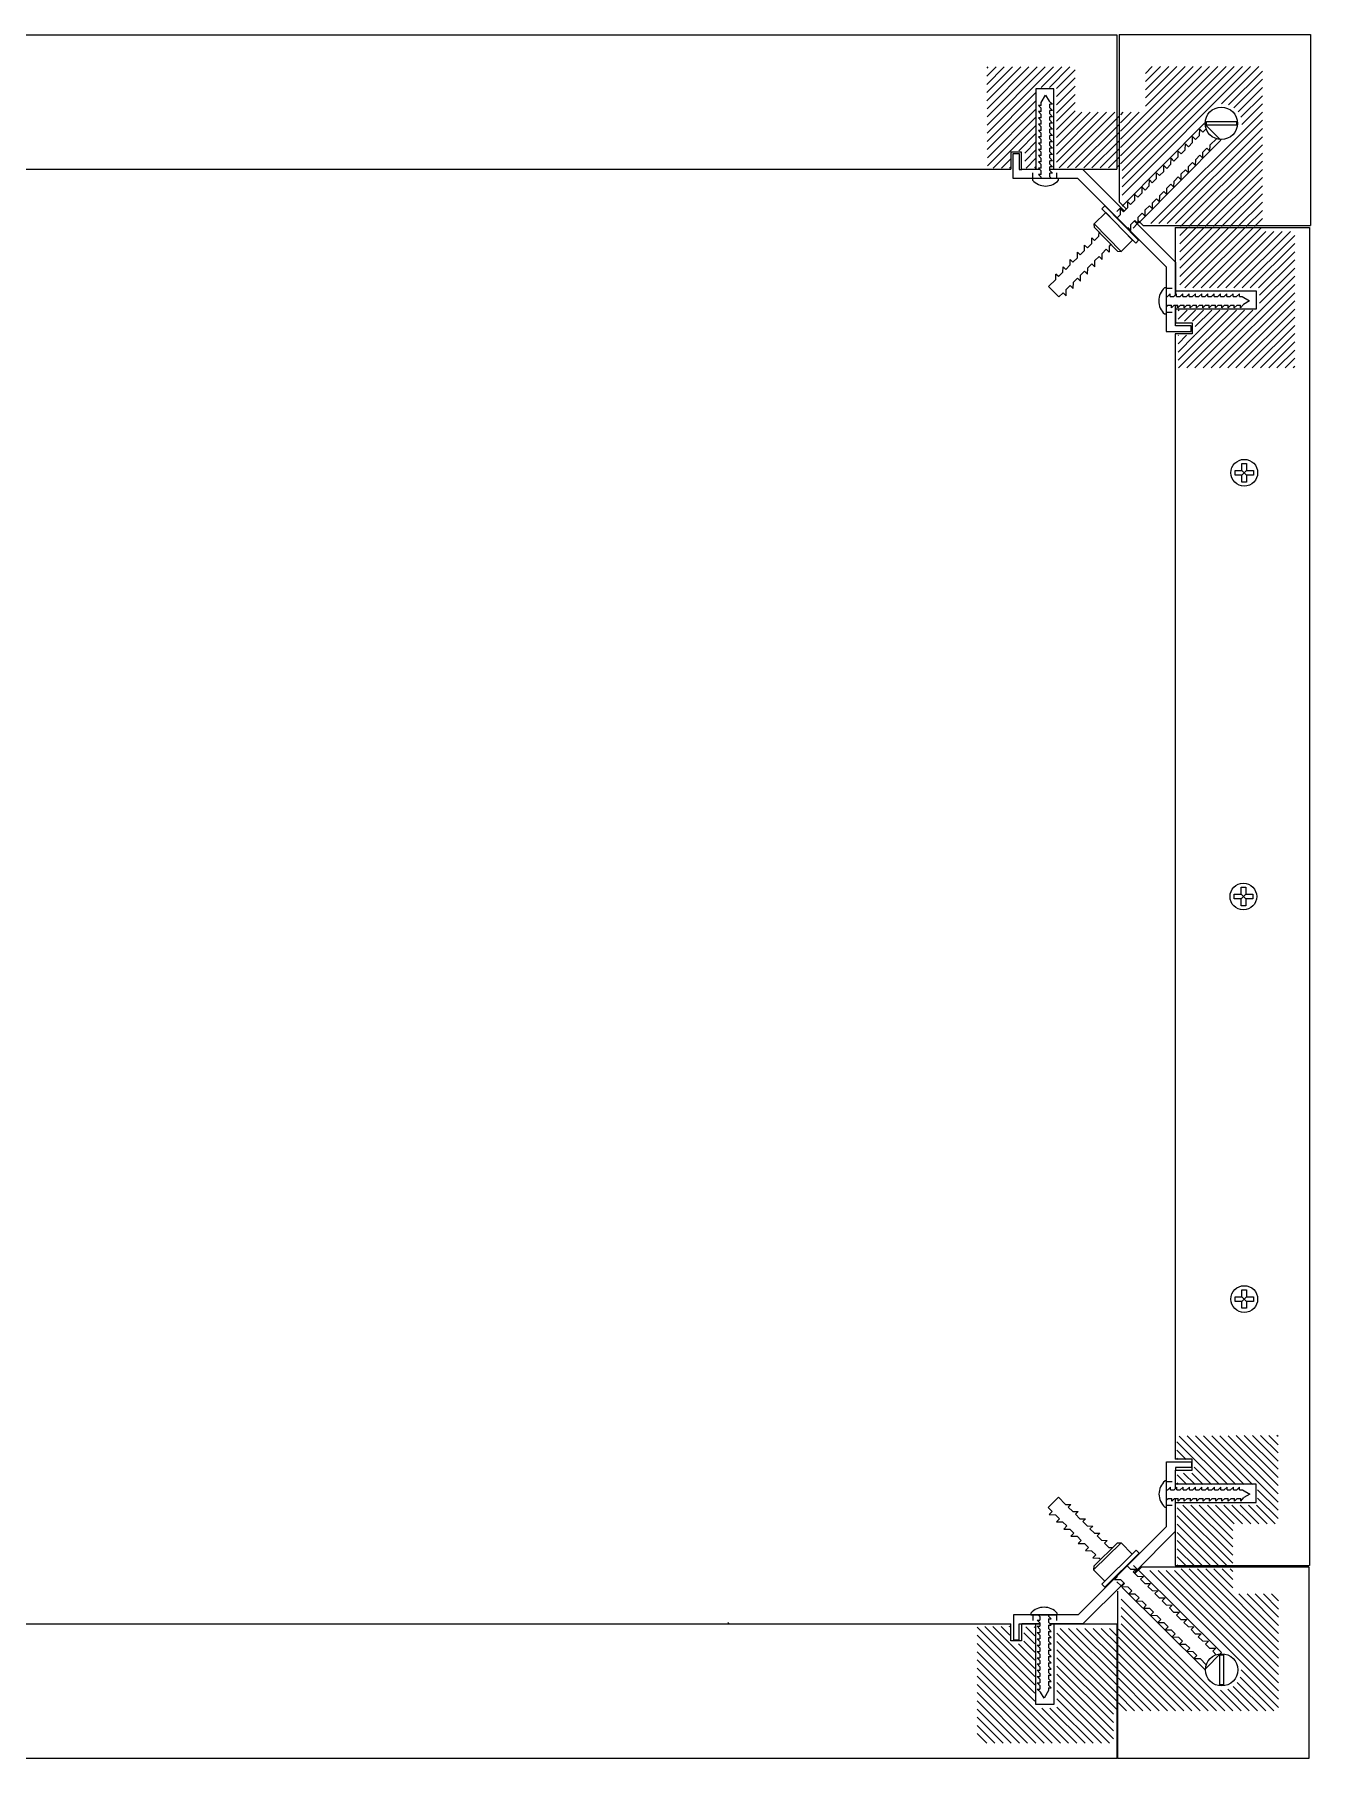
# Model space of a CAD drawing. Header units: centimetres. Extents: x -118 to 1001, y -481 to 203.
# Drawn here: x 779.3 to 806.84, y -82.98 to -45.78 of the extents above; entities that cross this region are included whole.
import ezdxf

# ---------------------------------------------------------------- set-up
doc = ezdxf.new("R2010")
doc.units = ezdxf.units.CM
doc.header["$MEASUREMENT"] = 0
doc.linetypes.add('HIDDEN2', pattern=[0.1875, 0.125, -0.0625])
for name, color, linetype in [('A-Furn', 8, 'Continuous'), ('linee di prosp', 6, 'Continuous'), ('retini', 245, 'Continuous'), ('viti e cerniere', 3, 'Continuous')]:
    doc.layers.add(name, color=color, linetype=linetype)

msp = doc.modelspace()

# ---------------------------------------------------------------- linework, layer by layer
at = {"layer": 'A-Furn'}
for p, q in [((764.572, -45.785), (802.658, -45.785)), ((802.658, -45.785), (802.658, -48.682)), ((802.704, -45.775), (802.704, -49.385)), ((802.704, -45.775), (806.836, -45.775)), ((806.836, -45.775), (806.836, -49.899)), ((800.603, -48.315), (800.367, -48.315)), ((800.367, -48.315), (800.367, -48.682)), ((800.603, -48.682), (800.603, -48.315)), ((766.864, -48.682), (800.367, -48.682)), ((800.603, -48.682), (800.99, -48.682)), ((801.212, -48.682), (802.658, -48.682)), ((802.704, -49.385), (802.86, -49.539)), ((803.115, -49.792), (803.223, -49.899)), ((803.223, -49.899), (806.836, -49.899)), ((803.918, -49.944), (806.816, -49.944)), ((803.918, -49.944), (803.918, -51.401)), ((806.816, -49.944), (806.816, -78.819)), ((803.918, -51.618), (803.918, -51.997)), ((803.918, -51.997), (804.286, -51.997)), ((804.286, -51.997), (804.286, -52.234)), ((803.918, -52.234), (803.918, -76.527)), ((804.286, -52.234), (803.918, -52.234)), ((804.286, -76.527), (803.918, -76.527)), ((804.286, -76.764), (804.286, -76.527)), ((803.918, -76.764), (803.918, -77.16)), ((803.918, -76.764), (804.286, -76.764)), ((803.918, -77.372), (803.918, -78.819)), ((803.188, -78.852), (803.048, -78.994)), ((806.798, -78.852), (803.188, -78.852)), ((803.918, -78.819), (806.816, -78.819)), ((806.798, -78.852), (806.798, -82.985)), ((802.674, -79.372), (802.674, -82.985)), ((766.864, -80.079), (800.367, -80.079)), ((800.367, -80.446), (800.367, -80.079)), ((800.603, -80.079), (800.994, -80.079)), ((800.603, -80.079), (800.603, -80.446)), ((801.212, -80.079), (802.658, -80.079)), ((802.658, -80.079), (802.658, -82.976)), ((800.603, -80.446), (800.367, -80.446)), ((764.572, -82.976), (802.658, -82.976)), ((806.798, -82.985), (802.674, -82.985))]:
    msp.add_line(p, q, dxfattribs=at)
at = {"layer": 'linee di prosp'}
for p, q in [((801.298, -46.947), (800.906, -46.947)), ((800.906, -46.947), (800.906, -48.687)), ((801.298, -48.687), (801.298, -46.947)), ((804.541, -47.696), (802.769, -49.479)), ((804.904, -48.057), (804.541, -47.696)), ((803.131, -49.84), (804.904, -48.057)), ((803.922, -51.311), (805.662, -51.311)), ((805.662, -51.311), (805.662, -51.703)), ((805.662, -51.703), (803.922, -51.703)), ((805.666, -77.065), (803.925, -77.065)), ((805.666, -77.457), (805.666, -77.065)), ((803.925, -77.457), (805.666, -77.457)), ((804.916, -80.7), (803.133, -78.928)), ((802.772, -79.29), (804.555, -81.063)), ((800.909, -81.821), (800.909, -80.081)), ((801.301, -80.081), (801.301, -81.821)), ((804.555, -81.063), (804.916, -80.7)), ((801.301, -81.821), (800.909, -81.821))]:
    msp.add_line(p, q, dxfattribs=at)
at = {"layer": 'retini', "linetype": 'Continuous', "ltscale": 3}
for p, q in [((799.876, -46.477), (799.851, -46.502)), ((800.052, -46.477), (799.852, -46.678)), ((800.229, -46.477), (799.853, -46.854)), ((800.406, -46.477), (799.854, -47.029)), ((800.583, -46.477), (799.855, -47.205)), ((800.76, -46.477), (799.857, -47.38)), ((800.936, -46.477), (799.858, -47.556)), ((801.113, -46.477), (799.859, -47.731)), ((801.29, -46.477), (799.86, -47.907)), ((801.467, -46.477), (801.027, -46.917)), ((801.643, -46.477), (801.204, -46.917)), ((804.837, -46.466), (802.735, -48.568)), ((804.66, -46.466), (802.735, -48.391)), ((804.483, -46.466), (802.735, -48.214)), ((804.307, -46.466), (802.735, -48.037)), ((805.544, -46.466), (802.769, -49.241)), ((805.367, -46.466), (802.769, -49.064)), ((805.191, -46.466), (802.769, -48.887)), ((805.014, -46.466), (802.769, -48.711)), ((804.13, -46.466), (803.273, -47.323)), ((803.953, -46.466), (803.273, -47.146)), ((803.776, -46.466), (803.273, -46.969)), ((803.6, -46.466), (803.273, -46.793)), ((803.423, -46.466), (803.273, -46.616)), ((805.721, -46.466), (804.912, -47.275)), ((801.76, -46.537), (801.357, -46.941)), ((801.76, -46.714), (801.357, -47.117)), ((805.797, -46.566), (805.067, -47.296)), ((805.797, -46.743), (805.183, -47.357)), ((800.913, -47.031), (799.861, -48.083)), ((800.913, -47.208), (799.863, -48.258)), ((801.76, -46.891), (801.357, -47.294)), ((801.76, -47.068), (801.357, -47.471)), ((801.76, -47.244), (801.357, -47.648)), ((805.797, -46.92), (805.272, -47.445)), ((805.797, -47.097), (805.332, -47.562)), ((800.913, -47.385), (799.864, -48.434)), ((800.913, -47.561), (799.865, -48.609)), ((801.76, -47.421), (801.357, -47.824)), ((802.434, -47.454), (801.357, -48.532)), ((802.257, -47.454), (801.357, -48.355)), ((802.081, -47.454), (801.357, -48.178)), ((801.904, -47.454), (801.357, -48.001)), ((802.611, -47.454), (801.413, -48.652)), ((802.697, -47.545), (801.59, -48.652)), ((803.141, -47.454), (802.735, -47.86)), ((802.965, -47.454), (802.735, -47.684)), ((802.788, -47.454), (802.735, -47.507)), ((805.797, -47.45), (803.389, -49.858)), ((805.797, -47.627), (803.566, -49.858)), ((805.797, -47.274), (805.353, -47.717)), ((800.913, -47.738), (799.99, -48.661)), ((800.913, -47.915), (800.54, -48.288)), ((802.697, -47.722), (801.767, -48.652)), ((802.697, -47.899), (801.944, -48.652)), ((805.797, -47.804), (803.743, -49.858)), ((805.797, -47.981), (803.92, -49.858)), ((800.913, -48.092), (800.669, -48.336)), ((800.913, -48.268), (800.669, -48.513)), ((802.697, -48.075), (802.12, -48.652)), ((802.697, -48.252), (802.297, -48.652)), ((805.797, -48.157), (804.033, -49.922)), ((805.797, -48.334), (804.21, -49.922)), ((800.371, -48.457), (800.167, -48.661)), ((800.371, -48.633), (800.344, -48.661)), ((800.913, -48.445), (800.702, -48.657)), ((800.913, -48.622), (800.879, -48.657)), ((802.697, -48.429), (802.474, -48.652)), ((802.697, -48.606), (802.651, -48.652)), ((805.797, -48.511), (804.386, -49.922)), ((805.797, -48.688), (804.563, -49.922)), ((805.797, -48.865), (804.74, -49.922)), ((805.797, -49.041), (804.917, -49.922)), ((805.797, -49.218), (805.093, -49.922)), ((805.797, -49.395), (805.27, -49.922)), ((805.797, -49.572), (805.447, -49.922)), ((805.797, -49.748), (805.624, -49.922)), ((805.25, -49.942), (804.016, -51.175)), ((805.073, -49.942), (804.016, -50.999)), ((804.897, -49.942), (804.016, -50.822)), ((804.72, -49.942), (804.016, -50.645)), ((804.543, -49.942), (804.016, -50.468)), ((804.366, -49.942), (804.016, -50.292)), ((804.19, -49.942), (804.016, -50.115)), ((805.427, -49.942), (804.123, -51.246)), ((805.604, -49.942), (804.3, -51.246)), ((805.781, -49.942), (804.477, -51.246)), ((805.871, -50.028), (804.653, -51.246)), ((806.048, -50.028), (804.83, -51.246)), ((806.225, -50.028), (805.007, -51.246)), ((806.401, -50.028), (805.184, -51.246)), ((806.495, -50.111), (805.36, -51.246)), ((806.495, -50.288), (805.537, -51.246)), ((806.495, -50.465), (805.714, -51.246)), ((806.495, -50.641), (805.738, -51.398)), ((806.495, -50.818), (805.738, -51.575)), ((806.495, -50.995), (804.52, -52.97)), ((806.495, -51.172), (804.696, -52.97)), ((806.495, -51.349), (804.873, -52.97)), ((806.495, -51.525), (805.05, -52.97)), ((806.495, -51.702), (805.227, -52.97)), ((805.059, -51.724), (803.977, -52.806)), ((804.176, -51.724), (803.982, -51.917)), ((803.999, -51.724), (803.982, -51.741)), ((805.236, -51.724), (803.989, -52.97)), ((804.352, -51.724), (804.114, -51.962)), ((805.413, -51.724), (804.166, -52.97)), ((804.529, -51.724), (804.291, -51.962)), ((805.59, -51.724), (804.343, -52.97)), ((804.883, -51.724), (804.35, -52.256)), ((804.706, -51.724), (804.35, -52.079)), ((806.495, -51.879), (805.403, -52.97)), ((806.495, -52.056), (805.58, -52.97)), ((804.34, -52.266), (803.977, -52.629)), ((804.163, -52.266), (803.977, -52.452)), ((803.986, -52.266), (803.977, -52.275)), ((806.495, -52.232), (805.757, -52.97)), ((806.495, -52.409), (805.934, -52.97)), ((806.495, -52.586), (806.111, -52.97)), ((806.495, -52.763), (806.287, -52.97)), ((806.495, -52.94), (806.464, -52.97)), ((804.874, -77.072), (803.951, -76.149)), ((805.051, -77.072), (804.003, -76.024)), ((805.228, -77.072), (804.178, -76.023)), ((805.404, -77.072), (804.354, -76.022)), ((805.581, -77.072), (804.529, -76.02)), ((806.135, -77.449), (804.705, -76.019)), ((806.135, -77.272), (804.881, -76.018)), ((806.135, -77.095), (805.056, -76.017)), ((806.135, -76.919), (805.232, -76.016)), ((806.135, -76.742), (805.407, -76.015)), ((806.135, -76.565), (805.583, -76.013)), ((806.135, -76.388), (805.759, -76.012)), ((806.135, -76.211), (805.934, -76.011)), ((806.135, -76.035), (806.11, -76.01)), ((804.156, -76.53), (803.951, -76.326)), ((803.979, -76.53), (803.951, -76.503)), ((804.167, -77.072), (803.956, -76.861)), ((804.344, -77.072), (804.099, -76.828)), ((804.52, -77.072), (804.276, -76.828)), ((804.697, -77.072), (804.324, -76.699)), ((803.99, -77.072), (803.956, -77.038)), ((806.135, -77.626), (805.695, -77.186)), ((806.135, -77.802), (805.695, -77.363)), ((805.158, -78.77), (803.96, -77.572)), ((805.067, -78.856), (803.96, -77.749)), ((805.158, -78.593), (804.081, -77.516)), ((805.158, -78.416), (804.257, -77.516)), ((805.158, -78.24), (804.434, -77.516)), ((805.158, -78.063), (804.611, -77.516)), ((805.191, -77.919), (804.788, -77.516)), ((805.368, -77.919), (804.964, -77.516)), ((805.545, -77.919), (805.141, -77.516)), ((805.721, -77.919), (805.318, -77.516)), ((805.898, -77.919), (805.495, -77.516)), ((806.075, -77.919), (805.672, -77.516)), ((804.89, -78.856), (803.96, -77.926)), ((804.713, -78.856), (803.96, -78.103)), ((804.537, -78.856), (803.96, -78.279)), ((804.36, -78.856), (803.96, -78.456)), ((804.183, -78.856), (803.96, -78.633)), ((804.006, -78.856), (803.96, -78.81)), ((806.146, -81.703), (803.371, -78.928)), ((806.146, -81.526), (803.548, -78.928)), ((806.146, -81.35), (803.725, -78.928)), ((806.146, -81.173), (803.901, -78.928)), ((806.146, -80.996), (804.044, -78.894)), ((806.146, -80.819), (804.221, -78.894)), ((806.146, -80.642), (804.398, -78.894)), ((806.146, -80.466), (804.575, -78.894)), ((805.158, -79.3), (804.752, -78.894)), ((805.158, -79.124), (804.928, -78.894)), ((805.158, -78.947), (805.105, -78.894)), ((805.162, -81.956), (802.754, -79.548)), ((806.146, -80.289), (805.289, -79.432)), ((806.146, -80.112), (805.466, -79.432)), ((806.146, -79.935), (805.643, -79.432)), ((806.146, -79.759), (805.819, -79.432)), ((806.146, -79.582), (805.996, -79.432)), ((804.985, -81.956), (802.754, -79.725)), ((804.808, -81.956), (802.754, -79.902)), ((794.295, -80.077), (794.265, -80.046)), ((800.889, -81.395), (799.642, -80.148)), ((800.889, -81.572), (799.642, -80.325)), ((800.889, -81.218), (799.806, -80.136)), ((800.346, -80.499), (799.983, -80.136)), ((800.346, -80.322), (800.16, -80.136)), ((800.346, -80.145), (800.337, -80.136)), ((800.889, -80.511), (800.65, -80.273)), ((800.889, -80.335), (800.695, -80.141)), ((800.889, -80.158), (800.872, -80.141)), ((802.67, -81.586), (801.366, -80.282)), ((802.67, -81.409), (801.437, -80.175)), ((802.67, -81.232), (801.613, -80.175)), ((802.67, -81.056), (801.79, -80.175)), ((802.67, -80.879), (801.967, -80.175)), ((802.67, -80.702), (802.144, -80.175)), ((802.67, -80.525), (802.32, -80.175)), ((802.67, -80.349), (802.497, -80.175)), ((804.455, -81.956), (802.69, -80.192)), ((804.278, -81.956), (802.69, -80.369)), ((804.631, -81.956), (802.754, -80.079)), ((800.889, -81.749), (799.642, -80.502)), ((801.617, -82.654), (799.642, -80.679)), ((800.889, -81.042), (800.356, -80.509)), ((800.889, -80.865), (800.533, -80.509)), ((800.889, -80.688), (800.65, -80.45)), ((802.67, -81.763), (801.366, -80.459)), ((802.67, -81.94), (801.366, -80.636)), ((804.101, -81.956), (802.69, -80.545)), ((803.924, -81.956), (802.69, -80.722)), ((801.44, -82.654), (799.642, -80.855)), ((801.264, -82.654), (799.642, -81.032)), ((802.584, -82.03), (801.366, -80.812)), ((802.584, -82.207), (801.366, -80.989)), ((803.748, -81.956), (802.69, -80.899)), ((803.571, -81.956), (802.69, -81.076)), ((806.146, -81.88), (805.337, -81.071)), ((801.087, -82.654), (799.642, -81.209)), ((800.91, -82.654), (799.642, -81.386)), ((802.584, -82.384), (801.366, -81.166)), ((802.584, -82.56), (801.366, -81.343)), ((803.394, -81.956), (802.69, -81.253)), ((803.217, -81.956), (802.69, -81.429)), ((805.692, -81.956), (805.167, -81.431)), ((805.869, -81.956), (805.255, -81.342)), ((806.046, -81.956), (805.316, -81.226)), ((800.733, -82.654), (799.642, -81.562)), ((800.556, -82.654), (799.642, -81.739)), ((802.501, -82.654), (801.366, -81.519)), ((802.324, -82.654), (801.366, -81.696)), ((803.04, -81.956), (802.69, -81.606)), ((802.864, -81.956), (802.69, -81.783)), ((805.339, -81.956), (804.895, -81.512)), ((805.515, -81.956), (805.05, -81.491)), ((800.38, -82.654), (799.642, -81.916)), ((800.203, -82.654), (799.642, -82.093)), ((801.794, -82.654), (801.037, -81.897)), ((801.971, -82.654), (801.214, -81.897)), ((802.147, -82.654), (801.366, -81.873)), ((800.026, -82.654), (799.642, -82.27)), ((799.849, -82.654), (799.642, -82.446))]:
    msp.add_line(p, q, dxfattribs=at)
at = {"layer": 'viti e cerniere'}
for p, q in [((801.026, -47.246), (801.119, -47.085)), ((801.026, -47.306), (801.026, -47.246)), ((801.119, -47.085), (801.195, -47.215)), ((801.269, -47.279), (801.195, -47.215)), ((801.026, -47.306), (800.97, -47.306)), ((801.026, -47.365), (800.97, -47.306)), ((801.026, -47.441), (800.97, -47.441)), ((801.026, -47.5), (800.97, -47.441)), ((801.026, -47.577), (800.97, -47.577)), ((801.026, -47.636), (800.97, -47.577)), ((801.026, -47.441), (801.026, -47.365)), ((801.026, -47.577), (801.026, -47.5)), ((801.212, -47.356), (801.212, -47.279)), ((801.269, -47.279), (801.212, -47.279)), ((801.269, -47.415), (801.212, -47.356)), ((801.212, -47.491), (801.212, -47.415)), ((801.269, -47.415), (801.212, -47.415)), ((801.269, -47.55), (801.212, -47.491)), ((801.269, -47.55), (801.212, -47.55)), ((801.212, -47.627), (801.212, -47.55)), ((801.269, -47.686), (801.212, -47.627)), ((801.026, -47.712), (800.97, -47.712)), ((801.026, -47.771), (800.97, -47.712)), ((801.026, -47.848), (800.97, -47.848)), ((801.026, -47.907), (800.97, -47.848)), ((801.026, -47.984), (800.97, -47.984)), ((801.026, -48.043), (800.97, -47.984)), ((801.026, -47.712), (801.026, -47.636)), ((801.026, -47.848), (801.026, -47.771)), ((801.026, -47.984), (801.026, -47.907)), ((801.212, -47.762), (801.212, -47.686)), ((801.269, -47.686), (801.212, -47.686)), ((801.269, -47.821), (801.212, -47.762)), ((801.269, -47.821), (801.212, -47.821)), ((801.212, -47.898), (801.212, -47.821)), ((801.269, -47.957), (801.212, -47.898)), ((801.212, -48.033), (801.212, -47.957)), ((801.269, -47.957), (801.212, -47.957)), ((804.289, -48.109), (804.291, -47.979)), ((804.355, -48.042), (804.291, -47.979)), ((804.355, -48.042), (804.444, -47.953)), ((804.444, -47.953), (804.447, -47.822)), ((804.511, -47.886), (804.447, -47.822)), ((804.511, -47.886), (804.585, -47.812)), ((800.422, -48.687), (800.422, -48.346)), ((800.422, -48.346), (800.547, -48.346)), ((800.547, -48.346), (800.547, -48.687)), ((801.026, -48.119), (800.97, -48.119)), ((801.026, -48.178), (800.97, -48.119)), ((801.026, -48.255), (800.97, -48.255)), ((801.026, -48.314), (800.97, -48.255)), ((801.026, -48.119), (801.026, -48.043)), ((801.026, -48.255), (801.026, -48.178)), ((801.026, -48.39), (801.026, -48.314)), ((801.269, -48.093), (801.212, -48.033)), ((801.269, -48.093), (801.212, -48.093)), ((801.212, -48.169), (801.212, -48.093)), ((801.269, -48.228), (801.212, -48.169)), ((801.212, -48.305), (801.212, -48.228)), ((801.269, -48.228), (801.212, -48.228)), ((801.269, -48.364), (801.212, -48.305)), ((801.269, -48.364), (801.212, -48.364)), ((801.212, -48.44), (801.212, -48.364)), ((803.979, -48.419), (803.981, -48.291)), ((804.044, -48.354), (803.981, -48.291)), ((804.044, -48.354), (804.134, -48.264)), ((804.134, -48.264), (804.136, -48.135)), ((804.2, -48.198), (804.136, -48.135)), ((804.2, -48.198), (804.289, -48.109)), ((804.511, -48.447), (804.514, -48.314)), ((804.514, -48.314), (804.601, -48.226)), ((804.667, -48.291), (804.601, -48.226)), ((804.667, -48.291), (804.669, -48.158)), ((804.669, -48.158), (804.805, -48.024)), ((800.422, -48.884), (800.422, -48.687)), ((800.547, -48.687), (800.607, -48.687)), ((800.994, -48.687), (800.607, -48.687)), ((801.026, -48.39), (800.97, -48.39)), ((801.026, -48.449), (800.97, -48.39)), ((801.026, -48.526), (800.97, -48.526)), ((801.026, -48.585), (800.97, -48.526)), ((801.026, -48.661), (800.97, -48.661)), ((801.026, -48.721), (800.97, -48.661)), ((801.026, -48.526), (801.026, -48.449)), ((801.026, -48.661), (801.026, -48.585)), ((801.026, -48.797), (801.026, -48.721)), ((801.269, -48.499), (801.212, -48.44)), ((801.212, -48.576), (801.212, -48.499)), ((801.269, -48.499), (801.212, -48.499)), ((801.269, -48.635), (801.212, -48.576)), ((801.269, -48.635), (801.212, -48.635)), ((801.212, -48.711), (801.212, -48.635)), ((801.922, -48.687), (801.212, -48.687)), ((801.269, -48.77), (801.212, -48.711)), ((801.922, -48.687), (802.817, -49.582)), ((803.577, -48.821), (803.668, -48.73)), ((803.668, -48.73), (803.67, -48.603)), ((803.733, -48.665), (803.67, -48.603)), ((803.733, -48.665), (803.823, -48.575)), ((803.823, -48.575), (803.826, -48.447)), ((803.889, -48.509), (803.826, -48.447)), ((803.889, -48.509), (803.979, -48.419)), ((804.048, -48.782), (804.136, -48.694)), ((804.201, -48.759), (804.136, -48.694)), ((804.201, -48.759), (804.203, -48.626)), ((804.203, -48.626), (804.291, -48.538)), ((804.356, -48.603), (804.291, -48.538)), ((804.356, -48.603), (804.359, -48.47)), ((804.359, -48.47), (804.446, -48.382)), ((804.511, -48.447), (804.446, -48.382)), ((801.817, -48.884), (800.422, -48.884)), ((800.836, -48.881), (800.836, -48.918)), ((801.402, -48.881), (800.836, -48.881)), ((801.026, -48.797), (800.97, -48.797)), ((801.026, -48.856), (800.97, -48.797)), ((801.026, -48.881), (801.026, -48.856)), ((801.269, -48.77), (801.212, -48.77)), ((801.212, -48.847), (801.212, -48.77)), ((801.245, -48.881), (801.212, -48.847)), ((801.402, -48.918), (801.402, -48.881)), ((803.725, -50.792), (801.817, -48.884)), ((803.202, -49.196), (803.205, -49.071)), ((803.266, -49.132), (803.205, -49.071)), ((803.266, -49.132), (803.358, -49.041)), ((803.358, -49.041), (803.36, -48.915)), ((803.422, -48.977), (803.36, -48.915)), ((803.422, -48.977), (803.513, -48.886)), ((803.512, -48.886), (803.515, -48.759)), ((803.577, -48.821), (803.515, -48.759)), ((803.735, -49.227), (803.738, -49.095)), ((803.738, -49.095), (803.825, -49.007)), ((803.89, -49.071), (803.825, -49.007)), ((803.89, -49.071), (803.893, -48.938)), ((803.893, -48.938), (803.98, -48.85)), ((804.046, -48.915), (803.98, -48.85)), ((804.046, -48.915), (804.048, -48.782)), ((802.332, -49.535), (802.395, -49.473)), ((802.395, -49.473), (803.126, -50.216)), ((802.892, -49.507), (802.894, -49.384)), ((802.955, -49.444), (802.894, -49.384)), ((802.955, -49.444), (803.047, -49.352)), ((803.047, -49.352), (803.049, -49.227)), ((803.111, -49.288), (803.049, -49.227)), ((803.111, -49.288), (803.202, -49.196)), ((803.272, -49.563), (803.36, -49.475)), ((803.425, -49.54), (803.36, -49.475)), ((803.425, -49.54), (803.427, -49.407)), ((803.427, -49.407), (803.515, -49.319)), ((803.58, -49.384), (803.515, -49.319)), ((803.58, -49.384), (803.582, -49.251)), ((803.582, -49.251), (803.67, -49.163)), ((803.735, -49.227), (803.67, -49.163)), ((802.17, -49.862), (802.417, -49.621)), ((803.064, -50.278), (802.332, -49.535)), ((802.417, -49.621), (802.997, -50.215)), ((802.659, -49.741), (802.737, -49.663)), ((802.737, -49.663), (802.739, -49.54)), ((802.799, -49.6), (802.739, -49.54)), ((802.799, -49.6), (802.892, -49.507)), ((802.961, -49.875), (803.049, -49.787)), ((803.036, -49.801), (803.922, -50.687)), ((803.114, -49.852), (803.049, -49.787)), ((803.114, -49.852), (803.117, -49.719)), ((803.117, -49.719), (803.204, -49.631)), ((803.269, -49.696), (803.204, -49.631)), ((803.269, -49.696), (803.272, -49.563)), ((802.116, -50.284), (802.118, -50.164)), ((802.177, -50.223), (802.118, -50.164)), ((802.75, -50.456), (802.17, -49.862)), ((802.172, -49.943), (802.17, -49.862)), ((802.671, -50.454), (802.172, -49.943)), ((802.177, -50.223), (802.271, -50.129)), ((802.271, -50.129), (802.273, -50.045)), ((802.997, -50.215), (802.75, -50.456)), ((802.959, -50.008), (802.894, -49.943)), ((802.959, -50.008), (802.961, -49.875)), ((803.064, -50.278), (803.126, -50.216)), ((801.71, -50.69), (801.805, -50.595)), ((801.805, -50.595), (801.808, -50.476)), ((801.866, -50.534), (801.808, -50.476)), ((801.866, -50.534), (801.961, -50.44)), ((801.961, -50.44), (801.963, -50.32)), ((802.022, -50.379), (801.963, -50.32)), ((802.022, -50.379), (802.116, -50.284)), ((802.185, -50.656), (802.273, -50.568)), ((802.338, -50.632), (802.273, -50.568)), ((802.338, -50.632), (802.34, -50.5)), ((802.34, -50.5), (802.428, -50.411)), ((802.493, -50.476), (802.428, -50.411)), ((802.496, -50.343), (802.53, -50.309)), ((802.496, -50.476), (802.498, -50.343)), ((802.671, -50.454), (802.75, -50.456)), ((801.34, -51.061), (801.342, -50.945)), ((801.399, -51.002), (801.342, -50.945)), ((801.399, -51.002), (801.495, -50.906)), ((801.495, -50.906), (801.497, -50.788)), ((801.555, -50.846), (801.497, -50.788)), ((801.555, -50.846), (801.65, -50.75)), ((801.65, -50.75), (801.652, -50.632)), ((801.71, -50.69), (801.652, -50.632)), ((801.872, -51.101), (801.875, -50.968)), ((801.875, -50.968), (801.962, -50.88)), ((802.027, -50.945), (801.962, -50.88)), ((802.027, -50.945), (802.03, -50.812)), ((802.03, -50.812), (802.118, -50.724)), ((802.183, -50.788), (802.118, -50.724)), ((802.183, -50.788), (802.185, -50.656)), ((803.725, -50.792), (803.725, -52.187)), ((803.922, -50.687), (803.922, -51.398)), ((801.186, -51.215), (801.34, -51.061)), ((801.409, -51.436), (801.186, -51.215)), ((801.409, -51.436), (801.497, -51.348)), ((801.562, -51.413), (801.497, -51.348)), ((801.562, -51.413), (801.564, -51.28)), ((801.564, -51.28), (801.652, -51.192)), ((801.717, -51.257), (801.652, -51.192)), ((801.717, -51.257), (801.719, -51.124)), ((801.719, -51.124), (801.807, -51.036)), ((801.872, -51.101), (801.807, -51.036)), ((803.726, -51.242), (803.688, -51.242)), ((803.726, -51.808), (803.726, -51.242)), ((803.726, -51.432), (803.751, -51.432)), ((803.726, -51.651), (803.76, -51.618)), ((803.751, -51.432), (803.81, -51.376)), ((803.76, -51.618), (803.836, -51.618)), ((803.81, -51.432), (803.81, -51.376)), ((803.81, -51.432), (803.886, -51.432)), ((803.836, -51.675), (803.895, -51.618)), ((803.836, -51.675), (803.836, -51.618)), ((803.886, -51.432), (803.945, -51.376)), ((803.895, -51.618), (803.972, -51.618)), ((803.922, -51.618), (803.922, -52.002)), ((803.945, -51.432), (803.945, -51.376)), ((803.945, -51.432), (804.022, -51.432)), ((803.972, -51.675), (804.031, -51.618)), ((803.972, -51.675), (803.972, -51.618)), ((804.022, -51.432), (804.081, -51.376)), ((804.031, -51.618), (804.107, -51.618)), ((804.081, -51.432), (804.081, -51.376)), ((804.081, -51.432), (804.157, -51.432)), ((804.107, -51.675), (804.166, -51.618)), ((804.107, -51.675), (804.107, -51.618)), ((804.157, -51.432), (804.216, -51.376)), ((804.166, -51.618), (804.243, -51.618)), ((804.216, -51.432), (804.216, -51.376)), ((804.216, -51.432), (804.293, -51.432)), ((804.243, -51.675), (804.302, -51.618)), ((804.243, -51.675), (804.243, -51.618)), ((804.293, -51.432), (804.352, -51.376)), ((804.302, -51.618), (804.379, -51.618)), ((804.352, -51.432), (804.352, -51.376)), ((804.352, -51.432), (804.428, -51.432)), ((804.379, -51.675), (804.438, -51.618)), ((804.379, -51.675), (804.379, -51.618)), ((804.428, -51.432), (804.488, -51.376)), ((804.438, -51.618), (804.514, -51.618)), ((804.488, -51.432), (804.488, -51.376)), ((804.488, -51.432), (804.564, -51.432)), ((804.514, -51.675), (804.573, -51.618)), ((804.514, -51.675), (804.514, -51.618)), ((804.564, -51.432), (804.623, -51.376)), ((804.573, -51.618), (804.65, -51.618)), ((804.623, -51.432), (804.623, -51.376)), ((804.623, -51.432), (804.7, -51.432)), ((804.65, -51.675), (804.709, -51.618)), ((804.65, -51.675), (804.65, -51.618)), ((804.7, -51.432), (804.759, -51.376)), ((804.709, -51.618), (804.785, -51.618)), ((804.759, -51.432), (804.759, -51.376)), ((804.759, -51.432), (804.835, -51.432)), ((804.785, -51.675), (804.844, -51.618)), ((804.785, -51.675), (804.785, -51.618)), ((804.835, -51.432), (804.894, -51.376)), ((804.844, -51.618), (804.921, -51.618)), ((804.894, -51.432), (804.894, -51.376)), ((804.894, -51.432), (804.971, -51.432)), ((804.921, -51.675), (804.98, -51.618)), ((804.921, -51.675), (804.921, -51.618)), ((804.971, -51.432), (805.03, -51.376)), ((804.98, -51.618), (805.056, -51.618)), ((805.03, -51.432), (805.03, -51.376)), ((805.03, -51.432), (805.106, -51.432)), ((805.056, -51.675), (805.116, -51.618)), ((805.056, -51.675), (805.056, -51.618)), ((805.106, -51.432), (805.165, -51.376)), ((805.116, -51.618), (805.192, -51.618)), ((805.165, -51.432), (805.165, -51.376)), ((805.165, -51.432), (805.242, -51.432)), ((805.192, -51.675), (805.251, -51.618)), ((805.192, -51.675), (805.192, -51.618)), ((805.242, -51.432), (805.301, -51.376)), ((805.251, -51.618), (805.328, -51.618)), ((805.301, -51.432), (805.301, -51.376)), ((805.301, -51.432), (805.361, -51.432)), ((805.328, -51.675), (805.391, -51.601)), ((805.328, -51.675), (805.328, -51.618)), ((805.361, -51.432), (805.522, -51.525)), ((805.522, -51.525), (805.391, -51.601)), ((803.688, -51.808), (803.726, -51.808)), ((803.922, -52.061), (803.922, -52.002)), ((804.263, -52.061), (803.922, -52.061)), ((804.263, -52.187), (804.263, -52.061)), ((803.725, -52.187), (803.922, -52.187)), ((803.922, -52.187), (804.263, -52.187)), ((805.357, -55.034), (805.457, -55.034)), ((805.357, -55.184), (805.357, -55.034)), ((805.457, -55.034), (805.457, -55.184)), ((805.209, -55.284), (805.209, -55.184)), ((805.209, -55.184), (805.357, -55.184)), ((805.357, -55.284), (805.209, -55.284)), ((805.357, -55.184), (805.457, -55.284)), ((805.357, -55.284), (805.457, -55.184)), ((805.357, -55.434), (805.357, -55.284)), ((805.457, -55.434), (805.357, -55.434)), ((805.457, -55.184), (805.609, -55.184)), ((805.457, -55.284), (805.457, -55.434)), ((805.609, -55.284), (805.457, -55.284)), ((805.609, -55.184), (805.609, -55.284)), ((805.189, -64.431), (805.189, -64.331)), ((805.189, -64.331), (805.337, -64.331)), ((805.337, -64.181), (805.437, -64.181)), ((805.337, -64.331), (805.337, -64.181)), ((805.337, -64.331), (805.437, -64.431)), ((805.337, -64.431), (805.437, -64.331)), ((805.437, -64.181), (805.437, -64.331)), ((805.437, -64.331), (805.589, -64.331)), ((805.589, -64.331), (805.589, -64.431)), ((805.337, -64.431), (805.189, -64.431)), ((805.337, -64.581), (805.337, -64.431)), ((805.437, -64.581), (805.337, -64.581)), ((805.437, -64.431), (805.437, -64.581)), ((805.589, -64.431), (805.437, -64.431)), ((805.357, -72.868), (805.457, -72.868)), ((805.357, -73.018), (805.357, -72.868)), ((805.457, -72.868), (805.457, -73.018)), ((805.209, -73.118), (805.209, -73.018)), ((805.209, -73.018), (805.357, -73.018)), ((805.357, -73.118), (805.209, -73.118)), ((805.357, -73.018), (805.457, -73.118)), ((805.357, -73.118), (805.457, -73.018)), ((805.357, -73.268), (805.357, -73.118)), ((805.457, -73.268), (805.357, -73.268)), ((805.457, -73.018), (805.609, -73.018)), ((805.457, -73.118), (805.457, -73.268)), ((805.609, -73.118), (805.457, -73.118)), ((805.609, -73.018), (805.609, -73.118)), ((803.728, -77.976), (803.728, -76.581)), ((803.728, -76.581), (803.925, -76.581)), ((803.925, -76.581), (804.266, -76.581)), ((804.266, -76.581), (804.266, -76.707)), ((803.731, -76.995), (803.694, -76.995)), ((803.731, -77.561), (803.731, -76.995)), ((804.266, -76.707), (803.925, -76.707)), ((803.925, -76.707), (803.925, -76.766)), ((803.925, -77.153), (803.925, -76.766)), ((801.176, -77.568), (801.397, -77.345)), ((801.397, -77.345), (801.551, -77.499)), ((803.731, -77.185), (803.756, -77.185)), ((803.731, -77.404), (803.765, -77.372)), ((803.756, -77.185), (803.815, -77.129)), ((803.765, -77.372), (803.842, -77.372)), ((803.815, -77.185), (803.815, -77.129)), ((803.815, -77.185), (803.892, -77.185)), ((803.842, -77.428), (803.901, -77.372)), ((803.842, -77.428), (803.842, -77.372)), ((803.892, -77.185), (803.951, -77.129)), ((803.901, -77.372), (803.977, -77.372)), ((803.925, -78.081), (803.925, -77.372)), ((803.951, -77.185), (803.951, -77.129)), ((803.951, -77.185), (804.027, -77.185)), ((803.977, -77.428), (804.036, -77.372)), ((803.977, -77.428), (803.977, -77.372)), ((804.027, -77.185), (804.086, -77.129)), ((804.036, -77.372), (804.113, -77.372)), ((804.086, -77.185), (804.086, -77.129)), ((804.086, -77.185), (804.163, -77.185)), ((804.113, -77.428), (804.172, -77.372)), ((804.113, -77.428), (804.113, -77.372)), ((804.163, -77.185), (804.222, -77.129)), ((804.172, -77.372), (804.248, -77.372)), ((804.222, -77.185), (804.222, -77.129)), ((804.222, -77.185), (804.298, -77.185)), ((804.248, -77.428), (804.307, -77.372)), ((804.248, -77.428), (804.248, -77.372)), ((804.298, -77.185), (804.357, -77.129)), ((804.307, -77.372), (804.384, -77.372)), ((804.357, -77.185), (804.357, -77.129)), ((804.357, -77.185), (804.434, -77.185)), ((804.384, -77.428), (804.443, -77.372)), ((804.384, -77.428), (804.384, -77.372)), ((804.434, -77.185), (804.493, -77.129)), ((804.443, -77.372), (804.52, -77.372)), ((804.493, -77.185), (804.493, -77.129)), ((804.493, -77.185), (804.569, -77.185)), ((804.52, -77.428), (804.579, -77.372)), ((804.52, -77.428), (804.52, -77.372)), ((804.569, -77.185), (804.629, -77.129)), ((804.579, -77.372), (804.655, -77.372)), ((804.629, -77.185), (804.629, -77.129)), ((804.629, -77.185), (804.705, -77.185)), ((804.655, -77.428), (804.714, -77.372)), ((804.655, -77.428), (804.655, -77.372)), ((804.705, -77.185), (804.764, -77.129)), ((804.714, -77.372), (804.791, -77.372)), ((804.764, -77.185), (804.764, -77.129)), ((804.764, -77.185), (804.841, -77.185)), ((804.791, -77.428), (804.85, -77.372)), ((804.791, -77.428), (804.791, -77.372)), ((804.841, -77.185), (804.9, -77.129)), ((804.85, -77.372), (804.926, -77.372)), ((804.9, -77.185), (804.9, -77.129)), ((804.9, -77.185), (804.976, -77.185)), ((804.926, -77.428), (804.985, -77.372)), ((804.926, -77.428), (804.926, -77.372)), ((804.976, -77.185), (805.035, -77.129)), ((804.985, -77.372), (805.062, -77.372)), ((805.035, -77.185), (805.035, -77.129)), ((805.035, -77.185), (805.112, -77.185)), ((805.062, -77.428), (805.121, -77.372)), ((805.062, -77.428), (805.062, -77.372)), ((805.112, -77.185), (805.171, -77.129)), ((805.121, -77.372), (805.197, -77.372)), ((805.171, -77.185), (805.171, -77.129)), ((805.171, -77.185), (805.247, -77.185)), ((805.197, -77.428), (805.257, -77.372)), ((805.197, -77.428), (805.197, -77.372)), ((805.247, -77.185), (805.306, -77.129)), ((805.257, -77.372), (805.333, -77.372)), ((805.306, -77.185), (805.306, -77.129)), ((805.306, -77.185), (805.366, -77.185)), ((805.333, -77.428), (805.397, -77.354)), ((805.333, -77.428), (805.333, -77.372)), ((805.366, -77.185), (805.528, -77.278)), ((805.528, -77.278), (805.397, -77.354)), ((801.176, -77.568), (801.264, -77.656)), ((801.199, -77.721), (801.264, -77.656)), ((801.199, -77.721), (801.332, -77.723)), ((801.332, -77.723), (801.42, -77.811)), ((801.551, -77.499), (801.668, -77.501)), ((801.61, -77.558), (801.668, -77.501)), ((801.61, -77.558), (801.706, -77.654)), ((801.706, -77.654), (801.824, -77.656)), ((801.766, -77.714), (801.824, -77.656)), ((801.766, -77.714), (801.862, -77.809)), ((803.694, -77.561), (803.731, -77.561)), ((801.355, -77.876), (801.42, -77.811)), ((801.355, -77.876), (801.488, -77.879)), ((801.488, -77.879), (801.576, -77.966)), ((801.511, -78.031), (801.576, -77.966)), ((801.511, -78.031), (801.644, -78.034)), ((801.644, -78.034), (801.732, -78.121)), ((801.668, -78.187), (801.732, -78.121)), ((801.82, -79.884), (803.728, -77.976)), ((801.862, -77.809), (801.98, -77.811)), ((801.922, -77.869), (801.98, -77.811)), ((801.922, -77.869), (802.017, -77.964)), ((802.017, -77.964), (802.136, -77.967)), ((802.078, -78.025), (802.136, -77.967)), ((802.078, -78.025), (802.172, -78.12)), ((802.172, -78.12), (802.292, -78.122)), ((802.234, -78.181), (802.292, -78.122)), ((803.925, -78.081), (803.03, -78.976)), ((801.668, -78.187), (801.8, -78.189)), ((801.8, -78.189), (801.888, -78.277)), ((801.824, -78.342), (801.888, -78.277)), ((801.824, -78.342), (801.956, -78.344)), ((801.956, -78.344), (802.045, -78.432)), ((801.98, -78.497), (802.045, -78.432)), ((801.98, -78.497), (802.113, -78.499)), ((802.113, -78.499), (802.201, -78.587)), ((802.156, -78.909), (802.75, -78.329)), ((802.159, -78.83), (802.669, -78.331)), ((802.234, -78.181), (802.328, -78.275)), ((802.328, -78.275), (802.448, -78.277)), ((802.334, -79.223), (803.077, -78.491)), ((802.389, -78.336), (802.448, -78.277)), ((802.389, -78.336), (802.483, -78.43)), ((802.483, -78.43), (802.567, -78.432)), ((802.669, -78.331), (802.75, -78.329)), ((802.75, -78.329), (802.991, -78.576)), ((803.077, -78.491), (803.139, -78.554)), ((802.136, -78.652), (802.201, -78.587)), ((802.136, -78.655), (802.269, -78.657)), ((802.159, -78.83), (802.156, -78.909)), ((802.269, -78.655), (802.303, -78.689)), ((803.139, -78.554), (802.396, -79.285)), ((802.991, -78.576), (802.397, -79.156)), ((802.871, -78.818), (802.949, -78.896)), ((802.812, -79.195), (801.925, -80.081)), ((802.397, -79.156), (802.156, -78.909)), ((802.334, -79.223), (802.396, -79.285)), ((802.604, -79.118), (802.669, -79.053)), ((802.604, -79.118), (802.737, -79.12)), ((802.737, -79.12), (802.825, -79.208)), ((802.76, -79.273), (802.825, -79.208)), ((802.949, -78.896), (803.072, -78.898)), ((803.012, -78.958), (803.072, -78.898)), ((803.012, -78.958), (803.105, -79.051)), ((803.105, -79.051), (803.229, -79.053)), ((803.168, -79.114), (803.229, -79.053)), ((803.168, -79.114), (803.26, -79.206)), ((803.26, -79.206), (803.385, -79.208)), ((803.324, -79.27), (803.385, -79.208)), ((802.76, -79.273), (802.893, -79.276)), ((802.893, -79.276), (802.981, -79.363)), ((802.916, -79.428), (802.981, -79.363)), ((802.916, -79.428), (803.049, -79.431)), ((803.049, -79.431), (803.137, -79.519)), ((803.072, -79.584), (803.137, -79.519)), ((803.072, -79.584), (803.205, -79.586)), ((803.205, -79.586), (803.293, -79.674)), ((803.324, -79.27), (803.416, -79.361)), ((803.416, -79.361), (803.541, -79.364)), ((803.48, -79.425), (803.541, -79.364)), ((803.48, -79.425), (803.571, -79.517)), ((803.571, -79.517), (803.697, -79.519)), ((803.635, -79.581), (803.697, -79.519)), ((803.635, -79.581), (803.727, -79.672)), ((801.82, -79.884), (800.425, -79.884)), ((800.425, -79.884), (800.425, -80.081)), ((800.804, -79.847), (800.804, -79.885)), ((800.804, -79.885), (801.37, -79.885)), ((800.937, -79.995), (800.994, -80.054)), ((800.937, -79.995), (800.994, -79.995)), ((800.961, -79.885), (800.994, -79.919)), ((800.994, -79.919), (800.994, -79.995)), ((801.18, -79.885), (801.18, -79.91)), ((801.18, -79.91), (801.237, -79.969)), ((801.18, -79.969), (801.237, -79.969)), ((801.18, -79.969), (801.18, -80.045)), ((801.37, -79.885), (801.37, -79.847)), ((803.229, -79.739), (803.293, -79.674)), ((803.229, -79.739), (803.361, -79.741)), ((803.361, -79.741), (803.449, -79.829)), ((803.385, -79.894), (803.449, -79.829)), ((803.385, -79.894), (803.518, -79.897)), ((803.518, -79.897), (803.606, -79.984)), ((803.541, -80.049), (803.606, -79.984)), ((803.726, -79.671), (803.853, -79.674)), ((803.791, -79.736), (803.853, -79.674)), ((803.791, -79.736), (803.882, -79.827)), ((803.882, -79.827), (804.009, -79.829)), ((803.947, -79.892), (804.009, -79.829)), ((803.947, -79.892), (804.037, -79.982)), ((804.037, -79.982), (804.165, -79.985)), ((804.103, -80.048), (804.165, -79.985)), ((800.425, -80.081), (800.425, -80.422)), ((800.551, -80.422), (800.551, -80.081)), ((800.551, -80.081), (800.61, -80.081)), ((800.994, -80.081), (800.61, -80.081)), ((800.937, -80.131), (800.994, -80.19)), ((800.937, -80.131), (800.994, -80.131)), ((800.937, -80.266), (800.994, -80.325)), ((800.937, -80.266), (800.994, -80.266)), ((800.994, -80.054), (800.994, -80.131)), ((800.994, -80.19), (800.994, -80.266)), ((800.994, -80.325), (800.994, -80.402)), ((801.18, -80.045), (801.237, -80.104)), ((801.18, -80.104), (801.18, -80.181)), ((801.18, -80.104), (801.237, -80.104)), ((801.18, -80.181), (801.237, -80.24)), ((801.18, -80.24), (801.237, -80.24)), ((801.18, -80.24), (801.18, -80.316)), ((801.18, -80.316), (801.237, -80.375)), ((801.925, -80.081), (801.214, -80.081)), ((803.541, -80.049), (803.674, -80.052)), ((803.674, -80.052), (803.762, -80.14)), ((803.697, -80.205), (803.762, -80.14)), ((803.697, -80.205), (803.83, -80.207)), ((803.83, -80.207), (803.918, -80.295)), ((803.853, -80.36), (803.918, -80.295)), ((803.853, -80.36), (803.986, -80.362)), ((803.986, -80.362), (804.074, -80.45)), ((804.103, -80.048), (804.193, -80.138)), ((804.193, -80.138), (804.321, -80.14)), ((804.258, -80.203), (804.321, -80.14)), ((804.258, -80.203), (804.348, -80.293)), ((804.348, -80.293), (804.477, -80.295)), ((804.414, -80.359), (804.477, -80.295)), ((804.414, -80.359), (804.504, -80.448)), ((800.425, -80.422), (800.551, -80.422)), ((800.937, -80.402), (800.994, -80.461)), ((800.937, -80.402), (800.994, -80.402)), ((800.937, -80.538), (800.994, -80.597)), ((800.937, -80.538), (800.994, -80.538)), ((800.937, -80.673), (800.994, -80.732)), ((800.937, -80.673), (800.994, -80.673)), ((800.994, -80.461), (800.994, -80.538)), ((800.994, -80.597), (800.994, -80.673)), ((800.994, -80.732), (800.994, -80.809)), ((801.18, -80.375), (801.237, -80.375)), ((801.18, -80.375), (801.18, -80.452)), ((801.18, -80.452), (801.237, -80.511)), ((801.18, -80.511), (801.237, -80.511)), ((801.18, -80.511), (801.18, -80.587)), ((801.18, -80.587), (801.237, -80.647)), ((801.18, -80.647), (801.237, -80.647)), ((801.18, -80.647), (801.18, -80.723)), ((801.18, -80.723), (801.237, -80.782)), ((804.009, -80.515), (804.074, -80.45)), ((804.009, -80.515), (804.142, -80.518)), ((804.142, -80.518), (804.23, -80.605)), ((804.165, -80.67), (804.23, -80.605)), ((804.165, -80.67), (804.298, -80.673)), ((804.298, -80.673), (804.386, -80.761)), ((804.504, -80.448), (804.634, -80.45)), ((804.57, -80.514), (804.634, -80.45)), ((804.57, -80.514), (804.659, -80.603)), ((804.659, -80.603), (804.79, -80.606)), ((804.726, -80.67), (804.79, -80.606)), ((804.726, -80.67), (804.8, -80.744)), ((800.937, -80.809), (800.994, -80.868)), ((800.937, -80.809), (800.994, -80.809)), ((800.937, -80.944), (800.994, -81.003)), ((800.937, -80.944), (800.994, -80.944)), ((800.937, -81.08), (800.994, -81.139)), ((800.937, -81.08), (800.994, -81.08)), ((800.994, -80.868), (800.994, -80.944)), ((800.994, -81.003), (800.994, -81.08)), ((801.18, -80.782), (801.237, -80.782)), ((801.18, -80.782), (801.18, -80.859)), ((801.18, -80.859), (801.237, -80.918)), ((801.18, -80.918), (801.237, -80.918)), ((801.18, -80.918), (801.18, -80.994)), ((801.18, -80.994), (801.237, -81.053)), ((801.18, -81.053), (801.237, -81.053)), ((801.18, -81.053), (801.18, -81.13)), ((804.321, -80.826), (804.386, -80.761)), ((804.321, -80.826), (804.454, -80.828)), ((804.454, -80.828), (804.588, -80.964)), ((800.937, -81.215), (800.994, -81.275)), ((800.937, -81.215), (800.994, -81.215)), ((800.937, -81.351), (800.994, -81.41)), ((800.937, -81.351), (800.994, -81.351)), ((800.937, -81.487), (801.011, -81.55)), ((800.937, -81.487), (800.994, -81.487)), ((800.994, -81.139), (800.994, -81.215)), ((800.994, -81.275), (800.994, -81.351)), ((800.994, -81.41), (800.994, -81.487)), ((801.18, -81.13), (801.237, -81.189)), ((801.18, -81.189), (801.237, -81.189)), ((801.18, -81.189), (801.18, -81.265)), ((801.18, -81.265), (801.237, -81.324)), ((801.18, -81.324), (801.237, -81.324)), ((801.18, -81.324), (801.18, -81.401)), ((801.18, -81.401), (801.237, -81.46)), ((801.18, -81.46), (801.237, -81.46)), ((801.18, -81.46), (801.18, -81.52)), ((801.087, -81.681), (801.011, -81.55)), ((801.18, -81.52), (801.087, -81.681))]:
    msp.add_line(p, q, dxfattribs=at)
at = {"layer": 'viti e cerniere', "linetype": 'HIDDEN2'}
for p, q in [((800.845, -48.884), (800.845, -48.687)), ((801.36, -48.884), (801.36, -48.687)), ((802.745, -49.51), (802.595, -49.661)), ((803.098, -49.863), (802.948, -50.015)), ((803.725, -51.254), (803.922, -51.254)), ((803.725, -51.769), (803.922, -51.769)), ((803.728, -77.004), (803.925, -77.004)), ((803.728, -77.519), (803.925, -77.519)), ((803.102, -78.904), (802.951, -78.754)), ((802.749, -79.257), (802.598, -79.107)), ((800.843, -79.884), (800.843, -80.081)), ((801.358, -79.884), (801.358, -80.081))]:
    msp.add_line(p, q, dxfattribs=at)
at = {"layer": 'viti e cerniere'}
for points in [[(805.237, -47.732), (804.589, -47.732), (804.589, -47.652), (805.237, -47.652)], [(804.88, -81.396), (804.88, -80.748), (804.96, -80.748), (804.96, -81.396)]]:
    msp.add_lwpolyline(points, close=True, dxfattribs=at)
for points in [[(802.669, -49.877), (802.671, -49.882)], [(802.735, -78.828), (802.73, -78.83)]]:
    msp.add_lwpolyline(points, dxfattribs=at)
for centre, radius in [((804.912, -47.693), 0.348), ((805.407, -55.234), 0.288), ((805.387, -64.381), 0.288), ((805.407, -73.068), 0.288), ((804.919, -81.071), 0.348)]:
    msp.add_circle(centre, radius, dxfattribs=at)
for centre, start, end in [((801.119, -48.669), 221.4096, 318.5904), ((803.938, -51.525), 131.4096, 228.5904), ((803.943, -77.278), 131.4096, 228.5904), ((801.087, -80.097), 41.4096, 138.5904)]:
    msp.add_arc(centre, 0.377, start, end, dxfattribs=at)

doc.saveas('drawing.dxf')
